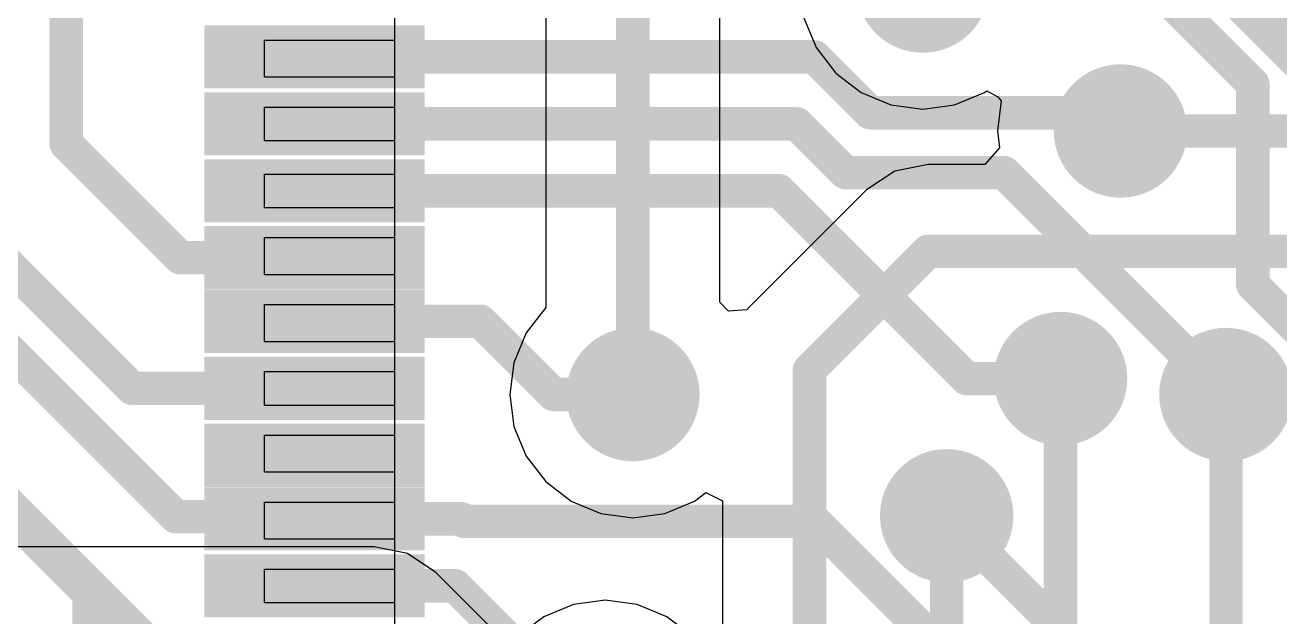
# Model space of a CAD drawing. Header units: millimetres. Extents: x 12 to 126, y 25 to 105.
# Drawn here: x 34.69 to 44.21, y 78.91 to 83.4 of the extents above; entities that cross this region are included whole.
import ezdxf

# ---------------------------------------------------------------- set-up
doc = ezdxf.new("R2010")
doc.units = ezdxf.units.MM
for name, color, linetype in [('BottomLayer', 5, 'Continuous'), ('BottomSolder', 6, 'Continuous'), ('Mechanical13', 56, 'Continuous'), ('MultiLayer', 9, 'Continuous'), ('TopLayer', 1, 'Continuous'), ('TopPaste', 8, 'Continuous'), ('TopSolder', 216, 'Continuous'), ('ViaHoleLayer', 16, 'Continuous')]:
    doc.layers.add(name, color=color, linetype=linetype)

# ---------------------------------------------------------------- blocks, each defined once
blk = doc.blocks.new('QFP50P1200X1200X160_64N_99')
at = {"layer": 'Mechanical13'}
for points in [[(-3.3782, 6.096), (-3.3782, 5.1054)], [(-3.3782, 6.096), (-3.1242, 6.096)], [(-3.3782, 6.096), (-3.3782, 5.1054)], [(-3.3782, 6.096), (-3.1242, 6.096)], [(-3.1242, 6.096), (-3.1242, 5.1054)], [(-3.1242, 6.096), (-3.1242, 5.1054)], [(-2.8956, 6.096), (-2.8956, 5.1054)], [(-2.8956, 6.096), (-2.6162, 6.096)], [(-2.8956, 6.096), (-2.8956, 5.1054)], [(-2.8956, 6.096), (-2.6162, 6.096)], [(-2.6162, 6.096), (-2.6162, 5.1054)], [(-2.6162, 6.096), (-2.6162, 5.1054)], [(-2.3876, 6.096), (-2.3876, 5.1054)], [(-2.3876, 6.096), (-2.1082, 6.096)], [(-2.3876, 6.096), (-2.3876, 5.1054)], [(-2.3876, 6.096), (-2.1082, 6.096)], [(-2.1082, 6.096), (-2.1082, 5.1054)], [(-2.1082, 6.096), (-2.1082, 5.1054)], [(-1.8796, 6.096), (-1.8796, 5.1054)], [(-1.8796, 6.096), (-1.6256, 6.096)], [(-1.8796, 6.096), (-1.8796, 5.1054)], [(-1.8796, 6.096), (-1.6256, 6.096)], [(-1.6256, 6.096), (-1.6256, 5.1054)], [(-1.6256, 6.096), (-1.6256, 5.1054)], [(-1.397, 6.096), (-1.397, 5.1054)], [(-1.397, 6.096), (-1.1176, 6.096)], [(-1.397, 6.096), (-1.397, 5.1054)], [(-1.397, 6.096), (-1.1176, 6.096)], [(-1.1176, 6.096), (-1.1176, 5.1054)], [(-1.1176, 6.096), (-1.1176, 5.1054)], [(-0.889, 6.096), (-0.889, 5.1054)], [(-0.889, 6.096), (-0.6096, 6.096)], [(-0.889, 6.096), (-0.889, 5.1054)], [(-0.889, 6.096), (-0.6096, 6.096)], [(-0.6096, 6.096), (-0.6096, 5.1054)], [(-0.6096, 6.096), (-0.6096, 5.1054)], [(-0.381, 6.096), (-0.381, 5.1054)], [(-0.381, 6.096), (-0.127, 6.096)], [(-0.381, 6.096), (-0.381, 5.1054)], [(-0.381, 6.096), (-0.127, 6.096)], [(-0.127, 6.096), (-0.127, 5.1054)], [(-0.127, 6.096), (-0.127, 5.1054)], [(0.127, 6.096), (0.127, 5.1054)], [(0.127, 6.096), (0.381, 6.096)], [(0.127, 6.096), (0.127, 5.1054)], [(0.127, 6.096), (0.381, 6.096)], [(0.381, 6.096), (0.381, 5.1054)], [(0.381, 6.096), (0.381, 5.1054)], [(0.6096, 6.096), (0.6096, 5.1054)], [(0.6096, 6.096), (0.889, 6.096)], [(0.6096, 6.096), (0.6096, 5.1054)], [(0.6096, 6.096), (0.889, 6.096)], [(0.889, 6.096), (0.889, 5.1054)], [(0.889, 6.096), (0.889, 5.1054)], [(-5.1054, 5.1054), (5.1054, 5.1054)], [(-5.1054, 5.1054), (5.1054, 5.1054)], [(-3.3782, 5.1054), (-3.1242, 5.1054)], [(-3.3782, 5.1054), (-3.1242, 5.1054)], [(-2.8956, 5.1054), (-2.6162, 5.1054)], [(-2.8956, 5.1054), (-2.6162, 5.1054)], [(-2.3876, 5.1054), (-2.1082, 5.1054)], [(-2.3876, 5.1054), (-2.1082, 5.1054)], [(-1.8796, 5.1054), (-1.6256, 5.1054)], [(-1.8796, 5.1054), (-1.6256, 5.1054)], [(-1.397, 5.1054), (-1.1176, 5.1054)], [(-1.397, 5.1054), (-1.1176, 5.1054)], [(-0.889, 5.1054), (-0.6096, 5.1054)], [(-0.889, 5.1054), (-0.6096, 5.1054)], [(-0.381, 5.1054), (-0.127, 5.1054)], [(-0.381, 5.1054), (-0.127, 5.1054)], [(0.127, 5.1054), (0.381, 5.1054)], [(0.127, 5.1054), (0.381, 5.1054)], [(0.6096, 5.1054), (0.889, 5.1054)], [(0.6096, 5.1054), (0.889, 5.1054)]]:
    blk.add_lwpolyline(points, dxfattribs=at)
for points in [[(-3.3782, 6.096, 1), (-3.3782, 6.096, 1)], [(-3.3782, 6.096, 1), (-3.3782, 6.096, 1)], [(-3.3782, 6.096, 1), (-3.3782, 6.096, 1)], [(-3.3782, 6.096, 1), (-3.3782, 6.096, 1)], [(-3.1242, 6.096, 1), (-3.1242, 6.096, 1)], [(-3.1242, 6.096, 1), (-3.1242, 6.096, 1)], [(-3.1242, 6.096, 1), (-3.1242, 6.096, 1)], [(-3.1242, 6.096, 1), (-3.1242, 6.096, 1)], [(-2.8956, 6.096, 1), (-2.8956, 6.096, 1)], [(-2.8956, 6.096, 1), (-2.8956, 6.096, 1)], [(-2.8956, 6.096, 1), (-2.8956, 6.096, 1)], [(-2.8956, 6.096, 1), (-2.8956, 6.096, 1)], [(-2.6162, 6.096, 1), (-2.6162, 6.096, 1)], [(-2.6162, 6.096, 1), (-2.6162, 6.096, 1)], [(-2.6162, 6.096, 1), (-2.6162, 6.096, 1)], [(-2.6162, 6.096, 1), (-2.6162, 6.096, 1)], [(-2.3876, 6.096, 1), (-2.3876, 6.096, 1)], [(-2.3876, 6.096, 1), (-2.3876, 6.096, 1)], [(-2.3876, 6.096, 1), (-2.3876, 6.096, 1)], [(-2.3876, 6.096, 1), (-2.3876, 6.096, 1)], [(-2.1082, 6.096, 1), (-2.1082, 6.096, 1)], [(-2.1082, 6.096, 1), (-2.1082, 6.096, 1)], [(-2.1082, 6.096, 1), (-2.1082, 6.096, 1)], [(-2.1082, 6.096, 1), (-2.1082, 6.096, 1)], [(-1.8796, 6.096, 1), (-1.8796, 6.096, 1)], [(-1.8796, 6.096, 1), (-1.8796, 6.096, 1)], [(-1.8796, 6.096, 1), (-1.8796, 6.096, 1)], [(-1.8796, 6.096, 1), (-1.8796, 6.096, 1)], [(-1.6256, 6.096, 1), (-1.6256, 6.096, 1)], [(-1.6256, 6.096, 1), (-1.6256, 6.096, 1)], [(-1.6256, 6.096, 1), (-1.6256, 6.096, 1)], [(-1.6256, 6.096, 1), (-1.6256, 6.096, 1)], [(-1.397, 6.096, 1), (-1.397, 6.096, 1)], [(-1.397, 6.096, 1), (-1.397, 6.096, 1)], [(-1.397, 6.096, 1), (-1.397, 6.096, 1)], [(-1.397, 6.096, 1), (-1.397, 6.096, 1)], [(-1.1176, 6.096, 1), (-1.1176, 6.096, 1)], [(-1.1176, 6.096, 1), (-1.1176, 6.096, 1)], [(-1.1176, 6.096, 1), (-1.1176, 6.096, 1)], [(-1.1176, 6.096, 1), (-1.1176, 6.096, 1)], [(-0.889, 6.096, 1), (-0.889, 6.096, 1)], [(-0.889, 6.096, 1), (-0.889, 6.096, 1)], [(-0.889, 6.096, 1), (-0.889, 6.096, 1)], [(-0.889, 6.096, 1), (-0.889, 6.096, 1)], [(-0.6096, 6.096, 1), (-0.6096, 6.096, 1)], [(-0.6096, 6.096, 1), (-0.6096, 6.096, 1)], [(-0.6096, 6.096, 1), (-0.6096, 6.096, 1)], [(-0.6096, 6.096, 1), (-0.6096, 6.096, 1)], [(-0.381, 6.096, 1), (-0.381, 6.096, 1)], [(-0.381, 6.096, 1), (-0.381, 6.096, 1)], [(-0.381, 6.096, 1), (-0.381, 6.096, 1)], [(-0.381, 6.096, 1), (-0.381, 6.096, 1)], [(-0.127, 6.096, 1), (-0.127, 6.096, 1)], [(-0.127, 6.096, 1), (-0.127, 6.096, 1)], [(-0.127, 6.096, 1), (-0.127, 6.096, 1)], [(-0.127, 6.096, 1), (-0.127, 6.096, 1)], [(0.127, 6.096, 1), (0.127, 6.096, 1)], [(0.127, 6.096, 1), (0.127, 6.096, 1)], [(0.127, 6.096, 1), (0.127, 6.096, 1)], [(0.127, 6.096, 1), (0.127, 6.096, 1)], [(0.381, 6.096, 1), (0.381, 6.096, 1)], [(0.381, 6.096, 1), (0.381, 6.096, 1)], [(0.381, 6.096, 1), (0.381, 6.096, 1)], [(0.381, 6.096, 1), (0.381, 6.096, 1)], [(0.6096, 6.096, 1), (0.6096, 6.096, 1)], [(0.6096, 6.096, 1), (0.6096, 6.096, 1)], [(0.6096, 6.096, 1), (0.6096, 6.096, 1)], [(0.6096, 6.096, 1), (0.6096, 6.096, 1)], [(0.889, 6.096, 1), (0.889, 6.096, 1)], [(0.889, 6.096, 1), (0.889, 6.096, 1)], [(0.889, 6.096, 1), (0.889, 6.096, 1)], [(0.889, 6.096, 1), (0.889, 6.096, 1)], [(-3.3782, 5.1054, 1), (-3.3782, 5.1054, 1)], [(-3.3782, 5.1054, 1), (-3.3782, 5.1054, 1)], [(-3.3782, 5.1054, 1), (-3.3782, 5.1054, 1)], [(-3.3782, 5.1054, 1), (-3.3782, 5.1054, 1)], [(-3.1242, 5.1054, 1), (-3.1242, 5.1054, 1)], [(-3.1242, 5.1054, 1), (-3.1242, 5.1054, 1)], [(-3.1242, 5.1054, 1), (-3.1242, 5.1054, 1)], [(-3.1242, 5.1054, 1), (-3.1242, 5.1054, 1)], [(-2.8956, 5.1054, 1), (-2.8956, 5.1054, 1)], [(-2.8956, 5.1054, 1), (-2.8956, 5.1054, 1)], [(-2.8956, 5.1054, 1), (-2.8956, 5.1054, 1)], [(-2.8956, 5.1054, 1), (-2.8956, 5.1054, 1)], [(-2.6162, 5.1054, 1), (-2.6162, 5.1054, 1)], [(-2.6162, 5.1054, 1), (-2.6162, 5.1054, 1)], [(-2.6162, 5.1054, 1), (-2.6162, 5.1054, 1)], [(-2.6162, 5.1054, 1), (-2.6162, 5.1054, 1)], [(-2.3876, 5.1054, 1), (-2.3876, 5.1054, 1)], [(-2.3876, 5.1054, 1), (-2.3876, 5.1054, 1)], [(-2.3876, 5.1054, 1), (-2.3876, 5.1054, 1)], [(-2.3876, 5.1054, 1), (-2.3876, 5.1054, 1)], [(-2.1082, 5.1054, 1), (-2.1082, 5.1054, 1)], [(-2.1082, 5.1054, 1), (-2.1082, 5.1054, 1)], [(-2.1082, 5.1054, 1), (-2.1082, 5.1054, 1)], [(-2.1082, 5.1054, 1), (-2.1082, 5.1054, 1)], [(-1.8796, 5.1054, 1), (-1.8796, 5.1054, 1)], [(-1.8796, 5.1054, 1), (-1.8796, 5.1054, 1)], [(-1.8796, 5.1054, 1), (-1.8796, 5.1054, 1)], [(-1.8796, 5.1054, 1), (-1.8796, 5.1054, 1)], [(-1.6256, 5.1054, 1), (-1.6256, 5.1054, 1)], [(-1.6256, 5.1054, 1), (-1.6256, 5.1054, 1)], [(-1.6256, 5.1054, 1), (-1.6256, 5.1054, 1)], [(-1.6256, 5.1054, 1), (-1.6256, 5.1054, 1)], [(-1.397, 5.1054, 1), (-1.397, 5.1054, 1)], [(-1.397, 5.1054, 1), (-1.397, 5.1054, 1)], [(-1.397, 5.1054, 1), (-1.397, 5.1054, 1)], [(-1.397, 5.1054, 1), (-1.397, 5.1054, 1)], [(-1.1176, 5.1054, 1), (-1.1176, 5.1054, 1)], [(-1.1176, 5.1054, 1), (-1.1176, 5.1054, 1)], [(-1.1176, 5.1054, 1), (-1.1176, 5.1054, 1)], [(-1.1176, 5.1054, 1), (-1.1176, 5.1054, 1)], [(-0.889, 5.1054, 1), (-0.889, 5.1054, 1)], [(-0.889, 5.1054, 1), (-0.889, 5.1054, 1)], [(-0.889, 5.1054, 1), (-0.889, 5.1054, 1)], [(-0.889, 5.1054, 1), (-0.889, 5.1054, 1)], [(-0.6096, 5.1054, 1), (-0.6096, 5.1054, 1)], [(-0.6096, 5.1054, 1), (-0.6096, 5.1054, 1)], [(-0.6096, 5.1054, 1), (-0.6096, 5.1054, 1)], [(-0.6096, 5.1054, 1), (-0.6096, 5.1054, 1)], [(-0.381, 5.1054, 1), (-0.381, 5.1054, 1)], [(-0.381, 5.1054, 1), (-0.381, 5.1054, 1)], [(-0.381, 5.1054, 1), (-0.381, 5.1054, 1)], [(-0.381, 5.1054, 1), (-0.381, 5.1054, 1)], [(-0.127, 5.1054, 1), (-0.127, 5.1054, 1)], [(-0.127, 5.1054, 1), (-0.127, 5.1054, 1)], [(-0.127, 5.1054, 1), (-0.127, 5.1054, 1)], [(-0.127, 5.1054, 1), (-0.127, 5.1054, 1)], [(0.127, 5.1054, 1), (0.127, 5.1054, 1)], [(0.127, 5.1054, 1), (0.127, 5.1054, 1)], [(0.127, 5.1054, 1), (0.127, 5.1054, 1)], [(0.127, 5.1054, 1), (0.127, 5.1054, 1)], [(0.381, 5.1054, 1), (0.381, 5.1054, 1)], [(0.381, 5.1054, 1), (0.381, 5.1054, 1)], [(0.381, 5.1054, 1), (0.381, 5.1054, 1)], [(0.381, 5.1054, 1), (0.381, 5.1054, 1)], [(0.6096, 5.1054, 1), (0.6096, 5.1054, 1)], [(0.6096, 5.1054, 1), (0.6096, 5.1054, 1)], [(0.6096, 5.1054, 1), (0.6096, 5.1054, 1)], [(0.6096, 5.1054, 1), (0.6096, 5.1054, 1)], [(0.889, 5.1054, 1), (0.889, 5.1054, 1)], [(0.889, 5.1054, 1), (0.889, 5.1054, 1)], [(0.889, 5.1054, 1), (0.889, 5.1054, 1)], [(0.889, 5.1054, 1), (0.889, 5.1054, 1)]]:
    blk.add_lwpolyline(points, format="xyb", close=True, dxfattribs=at)
at = {"layer": 'TopLayer'}
for points in [[(-3.1115, 6.4516), (-3.3909, 6.4516), (-3.1115, 4.9784), (-3.3909, 4.9784)], [(-2.6035, 6.4516), (-2.8829, 6.4516), (-2.6035, 4.9784), (-2.8829, 4.9784)], [(-2.1209, 6.4516), (-2.4003, 6.4516), (-2.1209, 4.9784), (-2.4003, 4.9784)], [(-1.6129, 6.4516), (-1.8923, 6.4516), (-1.6129, 4.9784), (-1.8923, 4.9784)], [(-1.1049, 6.4516), (-1.3843, 6.4516), (-1.1049, 4.9784), (-1.3843, 4.9784)], [(-0.6223, 6.4516), (-0.9017, 6.4516), (-0.6223, 4.9784), (-0.9017, 4.9784)], [(-0.1143, 6.4516), (-0.3937, 6.4516), (-0.1143, 4.9784), (-0.3937, 4.9784)], [(0.3937, 6.4516), (0.1143, 6.4516), (0.3937, 4.9784), (0.1143, 4.9784)], [(0.9017, 6.4516), (0.6223, 6.4516), (0.9017, 4.9784), (0.6223, 4.9784)]]:
    blk.add_solid(points, dxfattribs=at)
at = {"layer": 'TopPaste'}
for points in [[(-3.1115, 6.4516), (-3.3909, 6.4516), (-3.1115, 4.9784), (-3.3909, 4.9784)], [(-2.6035, 6.4516), (-2.8829, 6.4516), (-2.6035, 4.9784), (-2.8829, 4.9784)], [(-2.1209, 6.4516), (-2.4003, 6.4516), (-2.1209, 4.9784), (-2.4003, 4.9784)], [(-1.6129, 6.4516), (-1.8923, 6.4516), (-1.6129, 4.9784), (-1.8923, 4.9784)], [(-1.1049, 6.4516), (-1.3843, 6.4516), (-1.1049, 4.9784), (-1.3843, 4.9784)], [(-0.6223, 6.4516), (-0.9017, 6.4516), (-0.6223, 4.9784), (-0.9017, 4.9784)], [(-0.1143, 6.4516), (-0.3937, 6.4516), (-0.1143, 4.9784), (-0.3937, 4.9784)], [(0.3937, 6.4516), (0.1143, 6.4516), (0.3937, 4.9784), (0.1143, 4.9784)], [(0.9017, 6.4516), (0.6223, 6.4516), (0.9017, 4.9784), (0.6223, 4.9784)]]:
    blk.add_solid(points, dxfattribs=at)
at = {"layer": 'TopSolder'}
for points in [[(-3.0115, 6.5516), (-3.4909, 6.5516), (-3.0115, 4.8784), (-3.4909, 4.8784)], [(-2.5035, 6.5516), (-2.9829, 6.5516), (-2.5035, 4.8784), (-2.9829, 4.8784)], [(-2.0209, 6.5516), (-2.5003, 6.5516), (-2.0209, 4.8784), (-2.5003, 4.8784)], [(-1.5129, 6.5516), (-1.9923, 6.5516), (-1.5129, 4.8784), (-1.9923, 4.8784)], [(-1.0049, 6.5516), (-1.4843, 6.5516), (-1.0049, 4.8784), (-1.4843, 4.8784)], [(-0.5223, 6.5516), (-1.0017, 6.5516), (-0.5223, 4.8784), (-1.0017, 4.8784)], [(-0.0143, 6.5516), (-0.4937, 6.5516), (-0.0143, 4.8784), (-0.4937, 4.8784)], [(0.4937, 6.5516), (0.0143, 6.5516), (0.4937, 4.8784), (0.0143, 4.8784)], [(1.0017, 6.5516), (0.5223, 6.5516), (1.0017, 4.8784), (0.5223, 4.8784)]]:
    blk.add_solid(points, dxfattribs=at)

msp = doc.modelspace()

# ---------------------------------------------------------------- linework, layer by layer
at = {"layer": 'BottomLayer'}
for p, q in [((39.9597, 81.3008), (39.9597, 88.7975)), ((38.6403, 88.4673), (38.6403, 81.2615)), ((40.5974, 83.4582), (40.6908, 83.2328)), ((40.6908, 83.2328), (40.8393, 83.0393)), ((40.8393, 83.0393), (41.0328, 82.8908)), ((41.0328, 82.8908), (41.2582, 82.7974)), ((41.7418, 82.7974), (41.9672, 82.8908)), ((41.9672, 82.8908), (41.9863, 82.9055)), ((41.9863, 82.9055), (42.0687, 82.8583)), ((42.0687, 82.8583), (42.0958, 82.8294)), ((41.2582, 82.7974), (41.5, 82.7656)), ((41.5, 82.7656), (41.7418, 82.7974)), ((42.0958, 82.8294), (42.0656, 82.6)), ((42.0656, 82.6), (42.0823, 82.4731)), ((42.0823, 82.4731), (41.9709, 82.3461)), ((41.2877, 82.2959), (41.0736, 82.1529)), ((41.5401, 82.3461), (41.2877, 82.2959)), ((41.9709, 82.3461), (41.5401, 82.3461)), ((41.0736, 82.1529), (40.1735, 81.2528)), ((41.0736, 82.1529), (41.0736, 82.1529)), ((38.6393, 81.2607), (38.4908, 81.0672)), ((38.6403, 81.2615), (38.6393, 81.2607)), ((40.025, 81.2331), (39.9597, 81.3008)), ((40.1675, 81.2438), (40.025, 81.2331)), ((40.1735, 81.2528), (40.1675, 81.2438)), ((38.4908, 81.0672), (38.3974, 80.8418)), ((38.3974, 80.8418), (38.3656, 80.6)), ((38.3656, 80.6), (38.3974, 80.3582)), ((38.3974, 80.3582), (38.4908, 80.1328)), ((38.4908, 80.1328), (38.6393, 79.9393)), ((38.6393, 79.9393), (38.8328, 79.7908)), ((38.8328, 79.7908), (39.0582, 79.6974)), ((39.5418, 79.6974), (39.7672, 79.7908)), ((39.7672, 79.7908), (39.8533, 79.8569)), ((39.8533, 79.8569), (39.9803, 79.7942)), ((39.9803, 79.7942), (39.9803, 78.6759)), ((39.0582, 79.6974), (39.3, 79.6656)), ((39.3, 79.6656), (39.5418, 79.6974)), ((37.338, 79.4435), (32.5775, 79.4435)), ((37.5904, 79.3933), (37.338, 79.4435)), ((37.338, 79.4435), (37.338, 79.4435)), ((37.8045, 79.2503), (37.5904, 79.3933)), ((38.2901, 78.7647), (37.8045, 79.2503)), ((39.0906, 79.0394), (38.8488, 79.0076)), ((39.3324, 79.0076), (39.0906, 79.0394)), ((38.8488, 79.0076), (38.6234, 78.9142)), ((39.5578, 78.9142), (39.3324, 79.0076)), ((38.6234, 78.9142), (38.4299, 78.7657)), ((39.7513, 78.7657), (39.5578, 78.9142))]:
    msp.add_line(p, q, dxfattribs=at)
at = {"layer": 'BottomLayer', "const_width": 0.254}
for points in [[(39.3, 80.6), (39.3, 88.7975)], [(43.7605, 83.7), (44.3484, 83.1121)], [(43, 82.6), (45.5036, 82.6)], [(40.64, 80.7863), (41.5401, 81.6864)], [(41.5401, 81.6864), (44.9072, 81.6864)], [(40.64, 78.0582), (40.64, 80.7863)], [(42.545, 78.6791), (42.545, 80.7212)], [(43.8, 78.5), (43.8, 80.6)], [(41.6814, 78.4576), (41.6814, 79.6798)]]:
    msp.add_lwpolyline(points, dxfattribs=at)
at = {"layer": 'BottomLayer'}
for points, const_width in [([(41.2968, 83.7, 1), (41.7032, 83.7, 1)], 0.4064), ([(42.7968, 82.6, 1), (43.2032, 82.6, 1)], 0.4064), ([(42.9365, 82.6, 1), (43.0635, 82.6, 1)], 0.127), ([(41.4766, 81.6864, 1), (41.6036, 81.6864, 1)], 0.127), ([(41.4766, 81.6864, 1), (41.6036, 81.6864, 1)], 0.127), ([(42.3418, 80.7212, 1), (42.7482, 80.7212, 1)], 0.4064), ([(39.0968, 80.6, 1), (39.5032, 80.6, 1)], 0.4064), ([(43.5968, 80.6, 1), (44.0032, 80.6, 1)], 0.4064), ([(40.5765, 80.7863, 1), (40.7035, 80.7863, 1)], 0.127), ([(40.5765, 80.7863, 1), (40.7035, 80.7863, 1)], 0.127), ([(42.4815, 80.7212, 1), (42.6085, 80.7212, 1)], 0.127), ([(39.2365, 80.6, 1), (39.3635, 80.6, 1)], 0.127), ([(43.7365, 80.6, 1), (43.8635, 80.6, 1)], 0.127), ([(41.4782, 79.6798, 1), (41.8846, 79.6798, 1)], 0.4064), ([(41.6179, 79.6798, 1), (41.7449, 79.6798, 1)], 0.127)]:
    msp.add_lwpolyline(points, format="xyb", close=True, dxfattribs=dict(at, const_width=const_width))
at = {"layer": 'BottomSolder', "const_width": 0.5064}
for points in [[(41.2468, 83.7, 1), (41.7532, 83.7, 1)], [(42.7468, 82.6, 1), (43.2532, 82.6, 1)], [(42.2918, 80.7212, 1), (42.7982, 80.7212, 1)], [(39.0468, 80.6, 1), (39.5532, 80.6, 1)], [(43.5468, 80.6, 1), (44.0532, 80.6, 1)], [(41.4282, 79.6798, 1), (41.9346, 79.6798, 1)]]:
    msp.add_lwpolyline(points, format="xyb", close=True, dxfattribs=at)
at = {"layer": 'MultiLayer', "const_width": 0.4064}
for points in [[(41.2968, 83.7, 1), (41.7032, 83.7, 1)], [(42.7968, 82.6, 1), (43.2032, 82.6, 1)], [(42.3418, 80.7212, 1), (42.7482, 80.7212, 1)], [(39.0968, 80.6, 1), (39.5032, 80.6, 1)], [(43.5968, 80.6, 1), (44.0032, 80.6, 1)], [(41.4782, 79.6798, 1), (41.8846, 79.6798, 1)]]:
    msp.add_lwpolyline(points, format="xyb", close=True, dxfattribs=at)
at = {"layer": 'TopLayer'}
for points, const_width in [([(35, 82.504), (35, 88.4)], 0.254), ([(42.0565, 85.546), (44.4581, 83.1444)], 0.254), ([(41.8685, 85.092), (44.0041, 82.9564)], 0.254), ([(36.885, 83.162), (40.6775, 83.162)], 0.254), ([(40.6775, 83.162), (41.1015, 82.738)], 0.254), ([(44.0041, 81.4331), (44.0041, 82.9564)], 0.254), ([(41.1015, 82.738), (42.862, 82.738)], 0.254), ([(42.862, 82.738), (43, 82.6)], 0.254), ([(36.885, 82.654), (40.5435, 82.654)], 0.254), ([(40.5435, 82.654), (40.9135, 82.284)], 0.254), ([(35, 82.504), (35.866, 81.638)], 0.254), ([(40.9135, 82.284), (42.116, 82.284)], 0.254), ([(42.116, 82.284), (43.8, 80.6)], 0.254), ([(33.9474, 82.2), (35.5, 80.6474)], 0.254), ([(36.885, 82.146), (40.4094, 82.146)], 0.254), ([(40.4094, 82.146), (41.8342, 80.7212)], 0.254), ([(35.866, 81.638), (36.885, 81.638)], 0.254), ([(44.0041, 81.4331), (44.5334, 80.9038)], 0.254), ([(34.1805, 81.3249), (35.8326, 79.6727)], 0.254), ([(36.885, 81.1554), (38.1444, 81.1554)], 0.254), ([(38.1444, 81.1554), (38.6998, 80.6)], 0.254), ([(41.8342, 80.7212), (42.545, 80.7212)], 0.254), ([(35.5, 80.6474), (36.885, 80.6474)], 0.254), ([(38.6998, 80.6), (39.3, 80.6)], 0.254), ([(34.35, 79.95), (35.2, 79.1)], 0.3048), ([(35.8326, 79.6727), (36.8691, 79.6727)], 0.254), ([(36.8691, 79.6727), (36.885, 79.6568)], 0.254), ([(41.6814, 79.6798), (42.5768, 78.7844)], 0.254), ([(36.885, 79.6568), (38, 79.6568)], 0.254), ([(38, 79.6568), (38.0188, 79.638)], 0.254), ([(38.0188, 79.638), (40.6776, 79.638)], 0.254), ([(40.6776, 79.638), (41.9852, 78.3304)], 0.254), ([(35.2, 79.1), (35.6592, 78.6408)], 0.3048), ([(35.2, 77.55), (35.2, 79.1)], 0.3048), ([(36.885, 79.1488), (37.9512, 79.1488)], 0.254), ([(37.9512, 79.1488), (38.5, 78.6)], 0.254)]:
    msp.add_lwpolyline(points, dxfattribs=dict(at, const_width=const_width))
for points, const_width in [([(41.2968, 83.7, 1), (41.7032, 83.7, 1)], 0.4064), ([(36.8215, 83.162, 1), (36.9485, 83.162, 1)], 0.127), ([(40.614, 83.162, 1), (40.741, 83.162, 1)], 0.127), ([(40.614, 83.162, 1), (40.741, 83.162, 1)], 0.127), ([(43.9406, 82.9564, 1), (44.0676, 82.9564, 1)], 0.127), ([(43.9406, 82.9564, 1), (44.0676, 82.9564, 1)], 0.127), ([(42.7968, 82.6, 1), (43.2032, 82.6, 1)], 0.4064), ([(41.038, 82.738, 1), (41.165, 82.738, 1)], 0.127), ([(41.038, 82.738, 1), (41.165, 82.738, 1)], 0.127), ([(42.7985, 82.738, 1), (42.9255, 82.738, 1)], 0.127), ([(42.7985, 82.738, 1), (42.9255, 82.738, 1)], 0.127), ([(36.8215, 82.654, 1), (36.9485, 82.654, 1)], 0.127), ([(40.48, 82.654, 1), (40.607, 82.654, 1)], 0.127), ([(40.48, 82.654, 1), (40.607, 82.654, 1)], 0.127), ([(42.9365, 82.6, 1), (43.0635, 82.6, 1)], 0.127), ([(34.9365, 82.504, 1), (35.0635, 82.504, 1)], 0.127), ([(34.9365, 82.504, 1), (35.0635, 82.504, 1)], 0.127), ([(40.85, 82.284, 1), (40.977, 82.284, 1)], 0.127), ([(40.85, 82.284, 1), (40.977, 82.284, 1)], 0.127), ([(42.0525, 82.284, 1), (42.1795, 82.284, 1)], 0.127), ([(42.0525, 82.284, 1), (42.1795, 82.284, 1)], 0.127), ([(36.8215, 82.146, 1), (36.9485, 82.146, 1)], 0.127), ([(40.3459, 82.146, 1), (40.4729, 82.146, 1)], 0.127), ([(40.3459, 82.146, 1), (40.4729, 82.146, 1)], 0.127), ([(35.8025, 81.638, 1), (35.9295, 81.638, 1)], 0.127), ([(35.8025, 81.638, 1), (35.9295, 81.638, 1)], 0.127), ([(36.8215, 81.638, 1), (36.9485, 81.638, 1)], 0.127), ([(43.9406, 81.4331, 1), (44.0676, 81.4331, 1)], 0.127), ([(43.9406, 81.4331, 1), (44.0676, 81.4331, 1)], 0.127), ([(36.8215, 81.1554, 1), (36.9485, 81.1554, 1)], 0.127), ([(38.0809, 81.1554, 1), (38.2079, 81.1554, 1)], 0.127), ([(38.0809, 81.1554, 1), (38.2079, 81.1554, 1)], 0.127), ([(42.3418, 80.7212, 1), (42.7482, 80.7212, 1)], 0.4064), ([(39.0968, 80.6, 1), (39.5032, 80.6, 1)], 0.4064), ([(43.5968, 80.6, 1), (44.0032, 80.6, 1)], 0.4064), ([(41.7707, 80.7212, 1), (41.8977, 80.7212, 1)], 0.127), ([(41.7707, 80.7212, 1), (41.8977, 80.7212, 1)], 0.127), ([(42.4815, 80.7212, 1), (42.6085, 80.7212, 1)], 0.127), ([(35.4365, 80.6474, 1), (35.5635, 80.6474, 1)], 0.127), ([(35.4365, 80.6474, 1), (35.5635, 80.6474, 1)], 0.127), ([(36.8215, 80.6474, 1), (36.9485, 80.6474, 1)], 0.127), ([(38.6363, 80.6, 1), (38.7633, 80.6, 1)], 0.127), ([(38.6363, 80.6, 1), (38.7633, 80.6, 1)], 0.127), ([(39.2365, 80.6, 1), (39.3635, 80.6, 1)], 0.127), ([(43.7365, 80.6, 1), (43.8635, 80.6, 1)], 0.127), ([(41.4782, 79.6798, 1), (41.8846, 79.6798, 1)], 0.4064), ([(35.7691, 79.6727, 1), (35.8961, 79.6727, 1)], 0.127), ([(35.7691, 79.6727, 1), (35.8961, 79.6727, 1)], 0.127), ([(36.8056, 79.6727, 1), (36.9326, 79.6727, 1)], 0.127), ([(36.8056, 79.6727, 1), (36.9326, 79.6727, 1)], 0.127), ([(41.6179, 79.6798, 1), (41.7449, 79.6798, 1)], 0.127), ([(36.8215, 79.6568, 1), (36.9485, 79.6568, 1)], 0.127), ([(36.8215, 79.6568, 1), (36.9485, 79.6568, 1)], 0.127), ([(37.9365, 79.6568, 1), (38.0635, 79.6568, 1)], 0.127), ([(37.9365, 79.6568, 1), (38.0635, 79.6568, 1)], 0.127), ([(37.9553, 79.638, 1), (38.0823, 79.638, 1)], 0.127), ([(37.9553, 79.638, 1), (38.0823, 79.638, 1)], 0.127), ([(40.6141, 79.638, 1), (40.7411, 79.638, 1)], 0.127), ([(40.6141, 79.638, 1), (40.7411, 79.638, 1)], 0.127), ([(35.1238, 79.1, 1), (35.2762, 79.1, 1)], 0.1524), ([(35.1238, 79.1, 1), (35.2762, 79.1, 1)], 0.1524), ([(35.1238, 79.1, 1), (35.2762, 79.1, 1)], 0.1524), ([(36.8215, 79.1488, 1), (36.9485, 79.1488, 1)], 0.127), ([(37.8877, 79.1488, 1), (38.0147, 79.1488, 1)], 0.127), ([(37.8877, 79.1488, 1), (38.0147, 79.1488, 1)], 0.127)]:
    msp.add_lwpolyline(points, format="xyb", close=True, dxfattribs=dict(at, const_width=const_width))
at = {"layer": 'TopSolder', "const_width": 0.5064}
for points in [[(41.2468, 83.7, 1), (41.7532, 83.7, 1)], [(42.7468, 82.6, 1), (43.2532, 82.6, 1)], [(42.2918, 80.7212, 1), (42.7982, 80.7212, 1)], [(39.0468, 80.6, 1), (39.5532, 80.6, 1)], [(43.5468, 80.6, 1), (44.0532, 80.6, 1)], [(41.4282, 79.6798, 1), (41.9346, 79.6798, 1)]]:
    msp.add_lwpolyline(points, format="xyb", close=True, dxfattribs=at)
at = {"layer": 'ViaHoleLayer', "const_width": 0.2032}
for points in [[(42.8984, 82.6, 1), (43.1016, 82.6, 1)], [(42.4434, 80.7212, 1), (42.6466, 80.7212, 1)], [(39.1984, 80.6, 1), (39.4016, 80.6, 1)], [(43.6984, 80.6, 1), (43.9016, 80.6, 1)], [(41.5798, 79.6798, 1), (41.783, 79.6798, 1)]]:
    msp.add_lwpolyline(points, format="xyb", close=True, dxfattribs=at)

# ---------------------------------------------------------------- block references
at = {"rotation": 90}
msp.add_blockref('QFP50P1200X1200X160_64N_99', (42.6, 82.4), dxfattribs=at)

doc.saveas('drawing.dxf')
